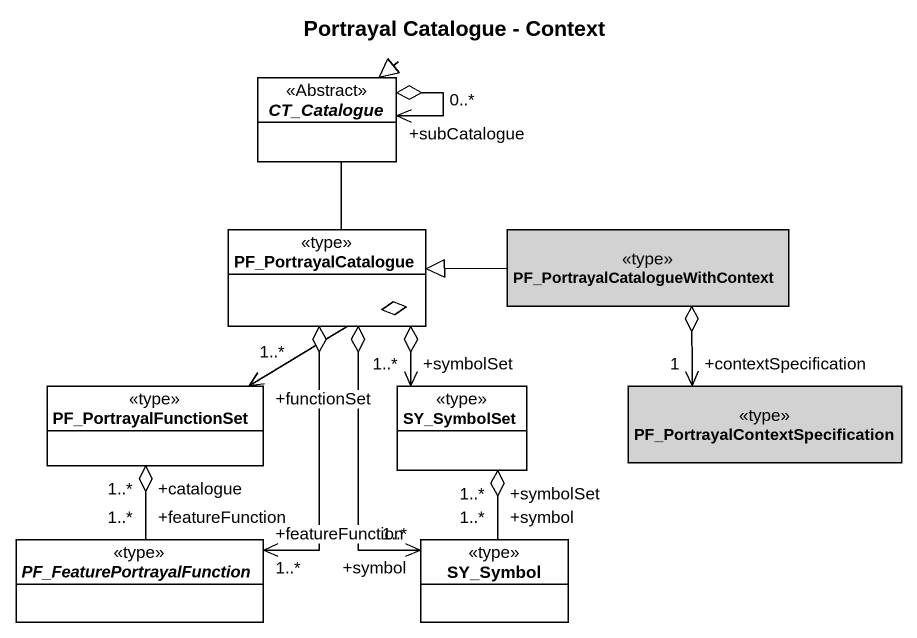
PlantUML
@startuml
title Portrayal Catalogue - Context
hide circle
hide empty members
abstract class CT_Catalogue <<Abstract>> #FFFFFF
class PF_PortrayalCatalogue <<type>> #FFFFFF
class "PF_PortrayalCatalogueWithContext" as PF_PortrayalCatalogueWithCon <<type>> #D2D2D2
class PF_PortrayalFunctionSet <<type>> #FFFFFF
class SY_SymbolSet <<type>> #FFFFFF
class "PF_PortrayalContextSpecification" as PF_PortrayalContextSpecifica <<type>> #D2D2D2
abstract class PF_FeaturePortrayalFunction <<type>> #FFFFFF
class SY_Symbol <<type>> #FFFFFF
CT_Catalogue "+subCatalogue\n0..*" <--o CT_Catalogue
PF_PortrayalCatalogue -up-|> CT_Catalogue
PF_PortrayalCatalogueWithCon -left-|> PF_PortrayalCatalogue
PF_PortrayalFunctionSet "+functionSet\n1..*" <-up-o PF_PortrayalCatalogue
SY_SymbolSet "+symbolSet\n1..*" <-up-o PF_PortrayalCatalogue
PF_PortrayalContextSpecifica "+contextSpecification\n1" <-up-o PF_PortrayalCatalogueWithCon
PF_FeaturePortrayalFunction "+featureFunction\n1..*" <-up-o PF_PortrayalCatalogue
PF_FeaturePortrayalFunction "+featureFunction\n1..*" -up-o "+catalogue\n1..*" PF_PortrayalFunctionSet
SY_Symbol "+symbol\n1..*" <-up-o PF_PortrayalCatalogue
SY_Symbol "+symbol\n1..*" -up-o "+symbolSet\n1..*" SY_SymbolSet
@enduml
